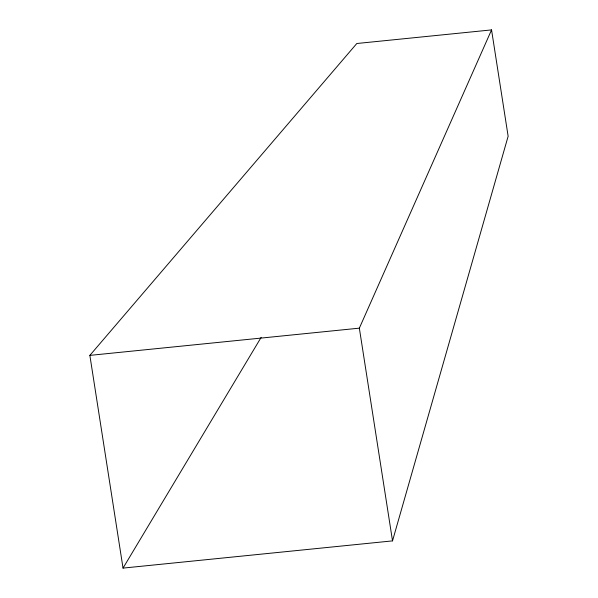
<?xml version="1.0" encoding="UTF-8"?>
<svg xmlns="http://www.w3.org/2000/svg" width="598" height="598" viewBox="0 0 598 598"><rect width="100%" height="100%" fill="white"/><g stroke="black" fill="none" stroke-linecap="round" stroke-linejoin="round"><path stroke-width="0.9" d="M392.52 540.884L508.136 136.262L491.556 29.9L356.812 43.505L89.864 355.376L123.031 568.1L392.52 540.884L359.346 328.16L491.556 29.9M123.031 568.1L261.162 337.354M89.864 355.376L359.346 328.16"/></g></svg>
